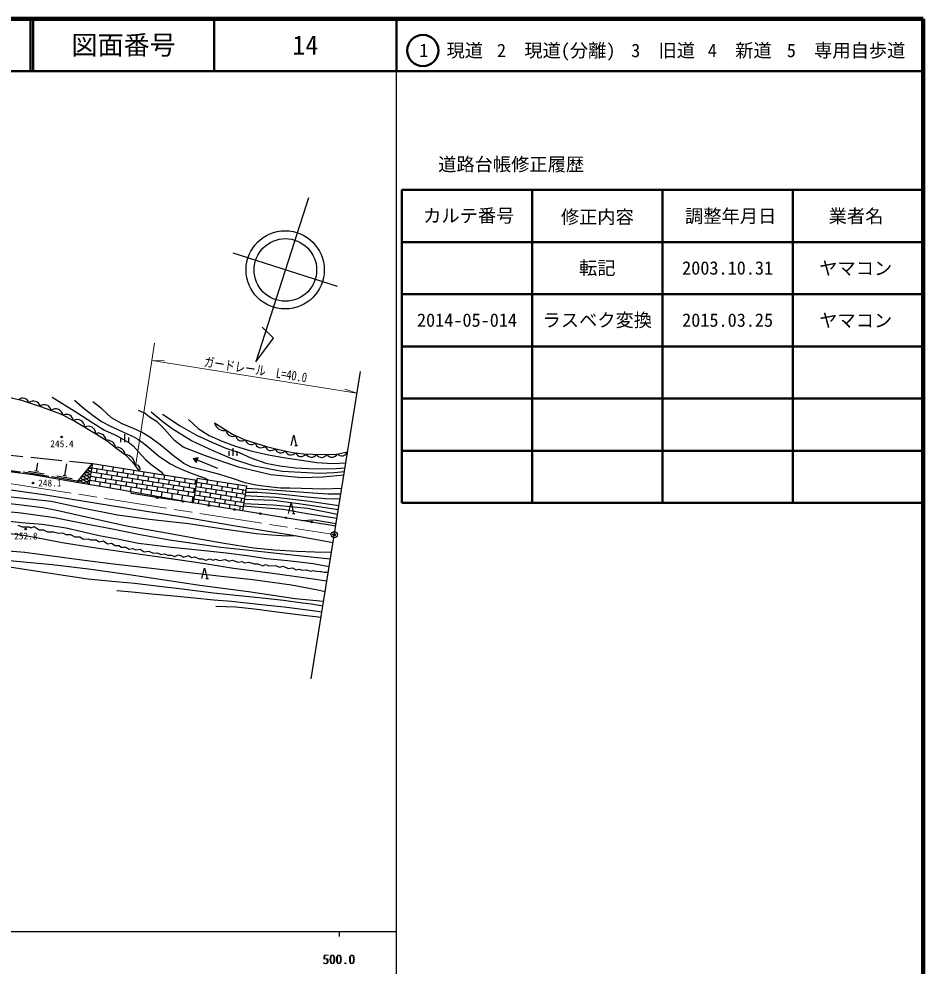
# Model space of a CAD drawing. Units: millimetres, scale not verified. Extents: x 40000 to 680000, y 20000 to 380000.
# Drawn here: x 506534 to 680000, y 198357 to 380000 of the extents above; entities that cross this region are included whole.
import ezdxf
from ezdxf.enums import TextEntityAlignment as Align

# ---------------------------------------------------------------- set-up
doc = ezdxf.new("R2010")
doc.units = ezdxf.units.MM
doc.header["$LTSCALE"] = 1000
doc.header["$PDMODE"] = 32
doc.header["$PDSIZE"] = 500
doc.linetypes.add('CHAIN', pattern=[18.5, 12, -1.5, 3.5, -1.5])
doc.linetypes.add('DASHED', pattern=[7.5, 6, -1.5])
for name, color, linetype, lineweight in [('M-BGD', 7, 'Continuous', 25), ('M-BMK', 2, 'CHAIN', 13), ('M-BMK-OTRS', 5, 'Continuous', 25), ('M-BMK-SRVR', 3, 'Continuous', 25), ('M-STR-HTXT', 7, 'Continuous', 13), ('M-TTL', 2, 'Continuous', 140), ('M-TTL-BAND', 7, 'Continuous', 25), ('M-TTL-FRAM', 2, 'Continuous', 50), ('M-TTL-LINE', 7, 'Continuous', 50)]:
    doc.layers.add(name, color=color, linetype=linetype, lineweight=lineweight)
doc.layers.add('M-OTRS', color=6, linetype='Continuous')
doc.layers.add('M-TTL-TXT', color=7, linetype='Continuous')
doc.styles.add('ＭＳ ゴシック', font='')
doc.styles.get('ＭＳ ゴシック').set_extended_font_data('MS Gothic')

msp = doc.modelspace()

# ---------------------------------------------------------------- hatches: boundary and pattern name
at = {"layer": 'M-BGD'}
for points in [[(540905, 295885), (539976, 295722), (540530, 294959)], [(533222, 288160, -1), (532926, 288208, -1)], [(538167, 287424, -1), (537870, 287466, -1)], [(543110, 286670, -0.41421), (542938, 286545, -0.41421), (542814, 286717, -1)], [(548049, 285889, -0.41421), (547877, 285764, -0.41421), (547752, 285936, -1)], [(552987, 285108, -0.41421), (552816, 284984, -0.41421), (552691, 285155, -1)], [(557920, 284292, -1), (557624, 284341, -1)], [(562853, 283477, -1), (562557, 283526, -1)]]:
    msp.add_hatch(color=256, dxfattribs=at).paths.add_polyline_path(points)

# ---------------------------------------------------------------- linework, layer by layer
for p, q in [((526087, 298856), (526087, 299756)), ((526837, 298856), (526837, 300356)), ((527587, 298856), (527587, 299756)), ((559496, 298194), (559996, 298194)), ((546882, 296197), (546882, 297097)), ((547632, 296197), (547632, 297697)), ((548382, 296197), (548382, 297097)), ((509915, 293330), (510162, 294809)), ((515343, 292424), (515716, 294660)), ((517668, 291124), (520660, 294710)), ((520660, 294710), (519973, 290726)), ((520660, 294710), (540641, 291551)), ((522624, 294399), (522498, 293601)), ((539976, 295722), (540905, 295885)), ((539976, 295722), (540530, 294959)), ((540530, 294959), (540905, 295885)), ((540717, 295422), (544610, 293846)), ((501897, 293804), (506854, 293150)), ((507350, 293149), (512282, 292327)), ((508386, 293281), (511345, 292787)), ((509570, 293387), (510260, 293272)), ((514998, 292482), (515688, 292367)), ((520385, 293116), (540389, 289954)), ((520523, 293913), (540515, 290753)), ((521510, 293757), (521384, 292958)), ((522372, 292802), (522246, 292004)), ((523486, 293445), (523360, 292646)), ((524347, 292490), (524221, 291691)), ((524600, 294087), (524474, 293288)), ((525461, 293132), (525335, 292334)), ((526575, 293775), (526449, 292976)), ((527437, 292820), (527311, 292022)), ((528551, 293462), (528425, 292664)), ((529412, 292508), (529286, 291709)), ((530526, 293150), (530400, 292352)), ((532502, 292838), (532376, 292039)), ((534477, 292525), (534351, 291727)), ((512778, 292244), (517710, 291421)), ((513814, 292375), (516773, 291882)), ((520110, 291523), (540136, 288357)), ((520248, 292320), (540263, 289156)), ((521258, 292160), (521132, 291361)), ((522120, 291205), (521989, 290378)), ((523234, 291848), (523107, 291049)), ((524095, 290893), (523960, 290038)), ((525209, 291535), (525083, 290737)), ((526323, 292178), (526197, 291379)), ((527184, 291223), (527058, 290425)), ((528298, 291865), (528172, 291067)), ((529160, 290911), (529034, 290112)), ((530274, 291553), (530148, 290755)), ((531388, 292195), (531262, 291397)), ((532249, 291241), (532123, 290442)), ((533363, 291883), (533237, 291085)), ((534225, 290929), (534099, 290130)), ((535339, 291571), (535213, 290772)), ((536453, 292213), (536327, 291415)), ((537314, 291259), (537188, 290460)), ((538428, 291901), (538302, 291102)), ((539290, 290946), (539163, 290148)), ((540703, 291945), (539949, 287170)), ((540404, 291589), (540277, 290790)), ((540578, 291149), (550057, 289651)), ((540703, 291945), (550183, 290447)), ((541565, 290993), (541440, 290197)), ((542679, 291633), (542553, 290837)), ((543541, 290681), (543415, 289885)), ((544654, 291321), (544529, 290525)), ((546630, 291008), (546504, 290212)), ((548605, 290696), (548480, 289900)), ((526071, 290581), (525931, 289698)), ((528046, 290268), (527900, 289342)), ((530021, 289956), (529868, 288986)), ((531135, 290599), (531009, 289800)), ((531997, 289644), (531837, 288631)), ((533111, 290286), (532985, 289488)), ((533972, 289332), (533805, 288275)), ((535086, 289974), (534960, 289175)), ((535948, 289019), (535774, 287919)), ((536200, 290616), (536074, 289818)), ((537062, 289662), (536936, 288863)), ((538176, 290304), (538050, 289506)), ((539037, 289349), (538911, 288551)), ((540151, 289992), (540025, 289193)), ((540326, 289557), (549805, 288059)), ((540452, 290353), (549931, 288855)), ((541314, 289401), (541188, 288605)), ((542427, 290041), (542301, 289245)), ((543289, 289089), (543163, 288293)), ((544403, 289729), (544277, 288933)), ((545516, 290369), (545391, 289573)), ((546378, 289417), (546252, 288621)), ((547492, 290056), (547366, 289260)), ((548354, 289104), (548228, 288308)), ((549467, 289744), (549341, 288948)), ((550183, 290447), (549428, 285671)), ((537923, 288707), (537743, 287563)), ((539899, 288395), (539711, 287208)), ((540074, 287965), (549554, 286467)), ((540200, 288761), (549680, 287263)), ((541062, 287809), (540936, 287013)), ((542176, 288449), (542050, 287653)), ((543038, 287497), (542912, 286701)), ((544151, 288137), (544025, 287341)), ((545013, 287185), (544887, 286389)), ((545265, 288777), (545139, 287981)), ((546127, 287825), (546001, 287029)), ((547240, 288464), (547114, 287668)), ((548102, 287512), (547976, 286716)), ((549216, 288152), (549090, 287356)), ((546989, 286873), (546863, 286077)), ((548964, 286560), (548838, 285764)), ((558989, 285174), (559489, 285174)), ((542382, 272669), (542882, 272669))]:
    msp.add_line(p, q, dxfattribs=at)
at = {"layer": 'M-BGD', "linetype": 'DASHED'}
msp.add_line((478957, 299023), (520660, 294710), dxfattribs=at)
at = {"layer": 'M-BGD'}
for points in [[(476718, 300577), (479456, 302698), (482204, 304425), (485419, 306015), (488263, 307087), (491504, 307996), (494125, 308390), (496891, 308390), (500218, 308276), (503446, 307709), (507019, 306862), (510887, 305640), (514529, 304269), (517269, 302839), (521441, 300359), (523449, 299088), (525092, 297841), (526953, 296371), (528384, 294925), (529600, 293296)], [(512887, 307481), (517479, 304677), (520721, 302538), (522965, 301146), (524775, 300295), (525687, 299844), (527809, 298616), (528432, 298103), (529466, 297007), (530821, 295488), (531849, 294616), (533063, 293700), (533829, 293142), (534101, 292800), (534326, 292549)], [(517188, 306903), (519083, 305214), (520752, 303933), (522389, 302804), (524079, 301889), (527302, 300443), (528460, 299893), (529351, 299400), (530414, 298642), (531429, 297817), (533290, 296222), (534533, 295359), (535614, 294686), (536671, 294122), (537866, 293562), (539270, 293031), (540998, 292394), (542136, 291974), (542809, 291612)], [(568460, 289971), (564975, 289797), (560736, 289933), (558512, 290025), (556725, 290025), (554418, 290284), (551979, 290565), (549934, 291051), (547526, 291873), (545064, 292613), (542660, 293281), (539589, 294017), (538149, 294721), (536200, 296206), (534587, 297542), (533365, 298537), (531679, 299787), (530058, 300763), (528545, 301472), (526337, 302377), (524298, 303516), (522408, 305232), (520727, 306559)], [(568862, 292481), (564870, 292089), (560757, 291965), (554850, 292590), (548649, 294044), (542299, 296179), (538073, 297882), (536378, 299156), (534403, 301413), (533027, 302722), (531789, 303482), (530643, 304367), (529474, 304878)], [(568970, 293155), (567019, 292975), (564186, 292822), (561837, 292920), (557029, 293212), (551646, 294222), (547410, 295629), (543779, 297143), (539622, 299071), (535904, 301363), (534198, 302663), (531901, 304597)], [(534065, 304213), (537488, 301971), (540576, 300205), (543561, 298818), (546217, 297706), (548791, 296852), (551044, 295831), (553933, 294820), (556574, 294277), (559581, 293933), (563315, 293721), (567367, 293783), (569091, 293913)], [(539059, 303186), (540912, 301477), (543008, 300110), (545627, 298939), (548076, 298052), (551033, 297143), (554388, 296402), (557303, 295887), (560738, 295366), (563700, 294953), (566669, 294731), (569244, 294866)], [(544079, 302545), (547487, 300356), (549741, 299370), (554028, 297972), (556577, 297360), (559034, 296863), (561196, 296567), (564748, 296437), (567537, 296560), (569581, 296972)], [(558746, 298194), (559246, 300194), (559746, 298194)], [(539949, 287170), (539739, 287203), (525947, 289695), (517668, 291124), (509174, 292541), (498778, 293914), (490488, 294974), (483596, 295817), (483306, 296005)], [(451778, 282138), (454682, 284130), (457169, 285509), (459909, 286996), (463516, 288519), (466373, 289640), (469118, 290478), (472163, 291255), (474929, 291674), (477591, 292072), (480232, 292302), (483710, 292195), (485692, 292131), (488603, 291900), (498636, 290567), (511220, 288794), (521501, 287107), (530180, 285751), (538416, 284440), (547713, 282851), (559103, 280984), (566795, 279565)], [(559560, 280899), (557904, 280813), (554990, 281017), (552023, 281263), (545755, 282162), (539088, 283160), (531611, 283976), (525475, 284840), (518337, 286252), (512708, 287437), (506835, 288083), (499648, 288854), (497104, 289024), (493699, 289054), (488296, 288720), (486073, 288625)], [(567303, 282741), (552932, 285117), (539949, 287170), (534579, 287937), (528140, 288994)], [(568131, 287914), (565366, 287987), (563160, 288159), (561178, 288346), (558968, 288588), (555850, 288919), (552237, 289203), (549983, 289181)], [(568278, 288829), (565844, 288861), (562922, 289060), (560365, 289261), (557717, 289452), (555213, 289622), (552428, 289792), (550109, 289977)], [(502930, 287254), (507040, 286783), (511110, 286332), (514064, 285748), (516873, 285057), (527198, 282812), (534876, 281426), (540785, 280374), (545885, 279434), (551571, 278571), (555537, 278213), (559828, 277910), (563234, 277781), (566499, 277720)], [(549651, 287081), (555332, 286840), (561878, 286147), (567666, 285007)], [(549785, 287928), (555449, 287690), (560593, 287034), (564508, 286442), (567808, 285898)], [(549895, 288623), (555783, 288295), (561851, 287572), (567937, 286704)], [(558239, 285174), (558739, 287174), (559239, 285174)], [(566288, 276399), (561977, 276832), (555935, 277476), (550116, 278126), (545285, 278659), (535393, 280025), (529808, 281084), (524197, 282229), (519436, 283120), (513389, 284322), (506984, 285207), (500397, 285825), (495006, 286072), (490155, 286235), (484394, 286144), (477559, 285942), (474481, 285702), (473246, 285449), (473006, 285254), (473448, 284897), (474238, 284512)], [(567534, 284183), (561481, 285176), (557211, 285931), (553214, 286255), (549568, 286556)], [(490093, 283792), (489068, 283959), (488212, 284238), (489096, 284613), (490732, 284629), (494989, 284329), (498856, 284029), (502875, 283853), (507045, 283449), (511005, 283106), (515566, 282381), (518353, 281788), (521950, 280949), (525475, 280279), (529474, 279434), (535807, 278666), (540951, 278198), (546268, 277587), (550332, 277067), (554013, 276534), (558117, 276143), (562987, 275571), (566064, 275002)], [(560691, 283834), (563167, 283910), (567382, 283236)], [(565616, 272203), (562081, 272676), (554731, 273722), (547731, 274621), (541799, 275545), (535268, 276525), (529432, 277340), (520893, 278597), (514809, 279523), (511271, 280258), (507072, 280991), (503480, 281400), (498774, 281638), (491845, 281793), (486347, 281734), (482322, 281522), (477663, 281004), (474498, 280485), (470767, 279817)], [(506334, 282885), (507177, 282596), (508418, 282596), (508895, 282407), (509485, 282654), (510430, 282029), (511273, 282029), (511993, 281646), (513162, 281646), (514047, 281380), (514921, 281456), (515552, 281143), (516454, 281143), (517287, 280648), (518225, 280648), (518952, 280235), (519843, 280308), (520283, 280093), (521335, 280093), (521946, 279712), (522745, 279919), (523546, 279333), (524297, 279455), (524966, 279015), (525740, 279015), (526170, 278682), (527058, 278682), (527709, 278327), (528381, 278467), (528981, 278153), (529813, 278301), (530590, 277794), (531432, 277931), (532297, 277513), (533067, 277631), (533727, 277275), (534489, 277423), (535118, 277172), (535758, 277172), (536470, 276935), (537106, 277205), (537706, 277061), (538139, 276805), (539041, 277083), (539653, 276731), (540275, 276812), (541104, 276446), (541670, 276446), (542373, 276213), (543129, 276464), (543817, 276227), (544265, 276379), (545044, 276161), (546131, 276345), (546828, 276005), (547483, 276219), (548552, 275802), (549350, 275919), (549794, 275668), (550648, 275838), (551658, 275528), (552397, 275528), (553359, 275128), (553821, 275342), (554483, 275095), (555718, 275197), (556613, 274865), (557261, 275024), (558178, 274598), (559009, 274712), (559704, 274350), (560215, 274491), (560966, 274272), (561700, 274361), (562525, 274110), (562954, 274217), (563628, 274098), (564317, 274021), (564568, 274021), (565091, 273921), (565616, 273921), (565884, 273878)], [(477108, 278590), (479599, 278875), (484852, 278933), (490523, 278840), (495935, 278575), (501288, 278256), (507676, 277740), (512904, 277051), (518570, 276255), (524692, 275473), (537525, 274047), (545984, 273062), (551386, 272487), (558845, 271452), (563580, 270584), (565296, 270204)], [(564986, 268270), (559534, 268779), (550564, 270138), (541255, 271368), (527681, 273379), (519892, 274478), (512928, 275294), (506089, 275945), (499025, 276628), (489753, 277662), (484110, 278087), (480075, 277910)], [(564842, 267368), (562693, 267758), (560908, 267941), (557278, 268442), (553232, 268929), (548792, 269335), (543891, 269873), (537344, 270708), (533417, 271170), (528788, 271728), (524335, 272102), (519826, 272545), (515919, 273127), (510942, 273918), (506383, 274615), (502007, 275274), (492972, 276405), (486571, 276877)], [(541632, 272669), (542132, 274669), (542632, 272669)], [(564660, 266231), (562388, 266559), (559932, 266879), (557437, 267170), (554263, 267522), (551377, 267823), (547294, 268265), (543906, 268555), (540123, 268917), (536241, 269288), (532058, 269689), (528176, 270060), (525348, 270331)], [(544304, 267410), (548150, 267243), (551730, 266893), (555025, 266420), (557560, 266070), (560621, 265718), (564505, 265265)]]:
    msp.add_lwpolyline(points, dxfattribs=at)
for centre in [(514742, 299830), (509215, 290994), (533074, 288184), (538019, 287445), (542962, 286693), (547901, 285913), (552839, 285132), (557772, 284317), (562705, 283501), (507832, 282164)]:
    msp.add_circle(centre, 150, dxfattribs=at)
for centre, radius, start, end in [((507307, 306101), 1169, 15.61443, 131.43325), ((509290, 305313), 1397, 17.06278, 127.86779), ((511442, 304730), 1286, 10.06732, 129.44127), ((513549, 303703), 1507, 11.7557, 123.89327), ((515656, 302836), 1333, 6.59821, 118.26829), ((517686, 301716), 1456, 0.36901, 119.00221), ((519843, 300494), 1416, 358.90259, 119.64833), ((545906, 302905), 1862, 191.14668, 283.42289), ((521728, 298985), 1555, 8.05034, 107.56654), ((547527, 301127), 1190, 181.57221, 298.98988), ((549264, 300245), 1171, 187.78012, 306.21388), ((523476, 297579), 1637, 9.19043, 97.29985), ((551089, 299549), 1160, 192.42391, 311.45353), ((552991, 298929), 1160, 192.42391, 311.45353), ((554866, 298379), 1152, 196.11209, 315.59882), ((525342, 296310), 1551, 4.15427, 99.29125), ((526848, 294491), 1932, 357.22761, 88.79127), ((556793, 297935), 1161, 198.13335, 317.10867), ((558734, 297544), 1161, 200.12656, 319.12163), ((560683, 297268), 1175, 204.30779, 322.50074), ((562637, 297104), 1160, 208.39029, 327.41991), ((564614, 297064), 1158, 210.33063, 329.47315), ((566586, 297124), 1170, 213.64429, 332.14171), ((568485, 297351), 1160, 221.86463, 340.89425), ((520242, 293701), 708, 60.31904, 77.47439), ((529058, 293749), 706, 320.09226, 113.41419), ((518895, 292066), 708, 24.57295, 78.73087), ((519524, 292270), 708, 24.57295, 127.2427), ((519000, 292673), 708, 24.57295, 52.5722), ((520047, 291867), 708, 70.41385, 135.84091), ((520152, 292475), 708, 70.41385, 135.84091), ((519508, 292888), 708, 24.57295, 73.65012), ((520137, 293093), 708, 60.31904, 113.67303), ((519613, 293496), 708, 24.57295, 48.00716), ((520660, 292689), 708, 109.23694, 135.84091), ((520676, 292071), 708, 121.15373, 135.84091), ((520765, 293297), 708, 109.23694, 135.84091), ((518178, 290640), 703, 23.90466, 136.5092), ((517654, 291038), 708, 24.57295, 53.68367), ((518806, 290839), 708, 24.57295, 135.84091), ((518162, 291253), 708, 24.57295, 74.86609), ((518790, 291458), 708, 24.57295, 116.28194), ((518267, 291861), 708, 24.57295, 49.11757), ((519314, 291054), 708, 24.57295, 135.84091), ((519330, 290442), 703, 23.90466, 136.5092), ((519419, 291662), 708, 24.57295, 135.84091), ((519942, 291259), 708, 70.41385, 135.84091), ((519958, 290641), 708, 80.20693, 135.84091), ((520571, 291463), 708, 121.15373, 135.84091), ((528167, 289142), 150, 79.75636, 259.75636)]:
    msp.add_arc(centre, radius, start, end, dxfattribs=at)
at = {"layer": 'M-BMK'}
msp.add_line((486445, 293820), (567041, 281102), dxfattribs=at)
at = {"layer": 'M-BMK-OTRS'}
msp.add_line((562615, 253456), (572048, 312382), dxfattribs=at)
at = {"layer": 'M-BMK-SRVR'}
for p, q in [((562074, 345670), (551999, 314215)), ((567651, 328659), (547652, 335064)), ((555358, 318780), (553214, 320880)), ((551999, 314215), (555358, 318780))]:
    msp.add_line(p, q, dxfattribs=at)
for centre, radius in [((557611, 331874), 7500), ((557651, 331862), 6000), ((567041, 281102), 600)]:
    msp.add_circle(centre, radius, dxfattribs=at)
at = {"layer": 'M-OTRS'}
msp.add_point((567041, 281102), dxfattribs=at)
at = {"layer": 'M-STR-HTXT'}
for p, q in [((532530, 317788), (528961, 294533)), ((532021, 314468), (571387, 308256)), ((532021, 314468), (534475, 314427)), ((571387, 308256), (569039, 308973))]:
    msp.add_line(p, q, dxfattribs=at)
at = {"layer": 'M-TTL'}
for p, q in [((680000, 380000), (40000, 380000)), ((680000, 20000), (680000, 380000))]:
    msp.add_line(p, q, dxfattribs=at)
at = {"layer": 'M-TTL-BAND'}
for p, q in [((579000, 20000), (579000, 370000)), ((40000, 205000), (579000, 205000)), ((568000, 205000), (568000, 204000))]:
    msp.add_line(p, q, dxfattribs=at)
at = {"layer": 'M-TTL-FRAM'}
for p, q in [((580000, 347197), (580000, 287197)), ((580000, 347197), (680000, 347197)), ((580000, 287197), (680000, 287197))]:
    msp.add_line(p, q, dxfattribs=at)
at = {"layer": 'M-TTL-LINE'}
for p, q in [((508747, 380000), (508747, 370000)), ((509247, 380000), (509247, 370000)), ((543997, 380000), (543997, 370000)), ((579000, 380000), (579000, 370000)), ((40000, 370000), (680000, 370000)), ((605000, 347197), (605000, 287197)), ((630000, 347197), (630000, 287197)), ((655000, 347197), (655000, 287197)), ((580000, 337197), (680000, 337197)), ((580000, 327197), (680000, 327197)), ((580000, 317197), (680000, 317197)), ((580000, 307197), (680000, 307197)), ((580000, 297197), (680000, 297197))]:
    msp.add_line(p, q, dxfattribs=at)
msp.add_circle((584031, 373958), 3000, dxfattribs=at)

# ---------------------------------------------------------------- texts
at = {"layer": 'M-BGD', "style": 'ＭＳ ゴシック'}
for s, p in [('245.4', (514788, 299187)), ('252.8', (507856, 281489))]:
    msp.add_text(s, height=1320, dxfattribs=at).set_placement(p, align=Align.TOP_CENTER)
msp.add_text('248.1', height=1320, dxfattribs=at).set_placement((510215, 290994), align=Align.MIDDLE_LEFT)
at = {"layer": 'M-STR-HTXT', "style": 'ＭＳ ゴシック', "width": 0.8}
msp.add_text('ガードレール\u3000L=40.0', height=1833, rotation=351.032, dxfattribs=at).set_placement((551696, 311311), align=Align.BOTTOM_CENTER)
at = {"layer": 'M-TTL-BAND', "style": 'ＭＳ ゴシック'}
for p in [(567844, 198195), (568000, 198195)]:
    msp.add_text('500.0', height=1833, dxfattribs=at).set_placement(p, align=Align.BOTTOM_CENTER)
at = {"layer": 'M-TTL-TXT', "style": 'ＭＳ ゴシック'}
for s, height, p in [('図面番号', 3666, (526622, 375000)), ('14', 3666, (561497, 375000)), ('1\u3000現道', 2566, (589448, 373958)), ('2\u3000現道(分離)', 2566, (609619, 373958)), ('3\u3000旧道', 2566, (630121, 373958)), ('4\u3000新道', 2566, (644824, 373958)), ('5\u3000専用自歩道', 2566, (665228, 373958)), ('道路台帳修正履歴', 2566, (600968, 352113)), ('カルテ番号', 2566, (592839, 342277)), ('修正内容', 2566, (617509, 342023)), ('調整年月日', 2566, (643089, 342197)), ('業者名', 2566, (667134, 342197)), ('転記', 2566, (617500, 332245)), ('2003.10.31', 2566, (642500, 332245)), ('ヤマコン', 2566, (667077, 332189)), ('2014-05-014', 2566, (592500, 322245)), ('ラスベク変換', 2566, (617500, 322245)), ('2015.03.25', 2566, (642500, 322245)), ('ヤマコン', 2566, (667077, 322189))]:
    msp.add_text(s, height=height, dxfattribs=at).set_placement(p, align=Align.MIDDLE_CENTER)

doc.saveas('drawing.dxf')
